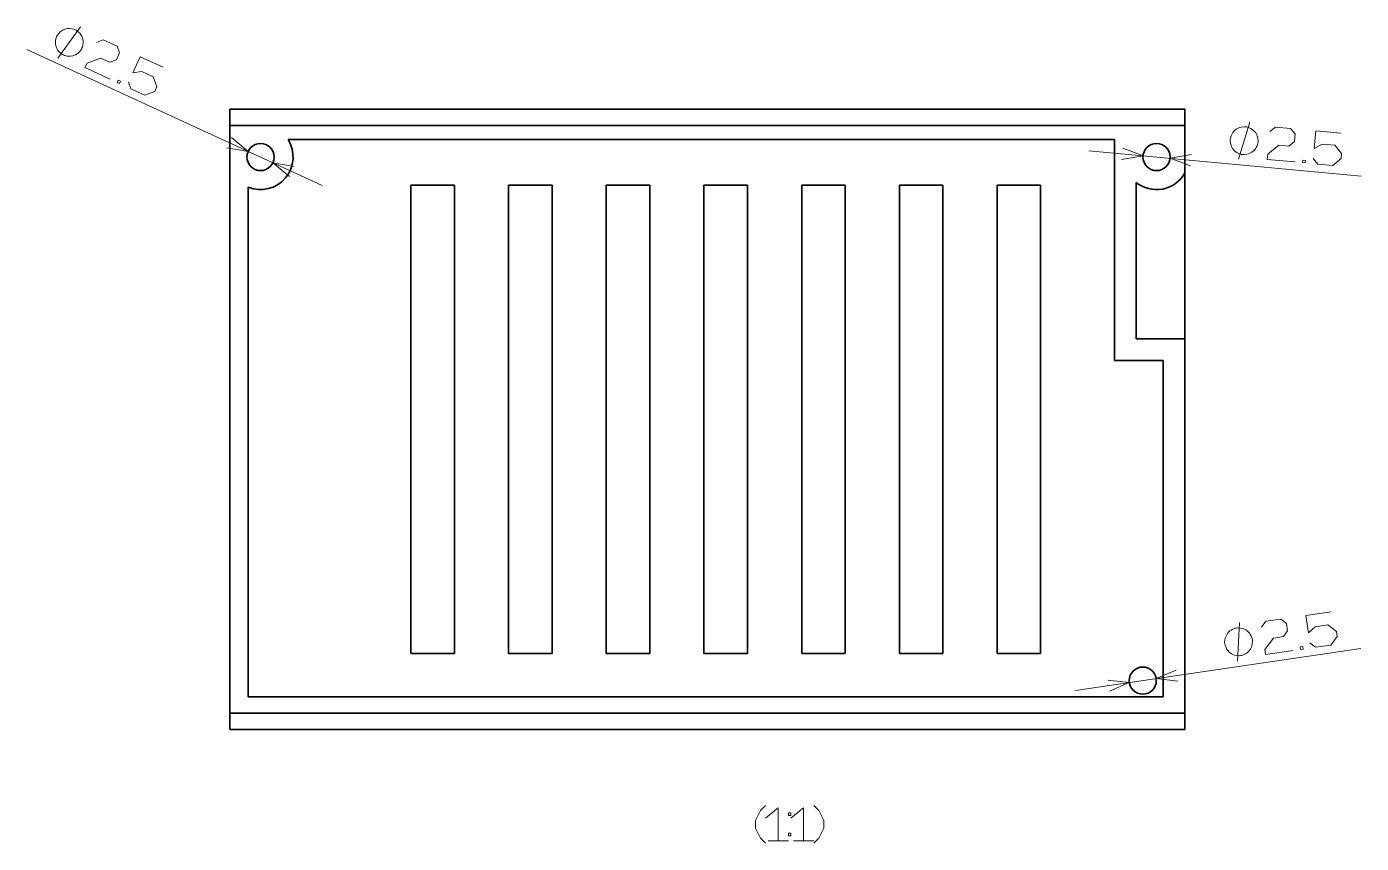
# Model space of a CAD drawing. Extents: x 86 to 209, y 66 to 141.
import ezdxf

# ---------------------------------------------------------------- set-up
doc = ezdxf.new("R2010")
doc.units = 0

msp = doc.modelspace()

# ---------------------------------------------------------------- linework, layer by layer
at = {"color": 7, "lineweight": 13}
for p, q in [((85.787125, 139.075623), (113.012428, 126.566925)), ((183.660034, 129.754944), (208.749603, 127.421921)), ((182.429367, 80.009109), (208.704498, 83.863617))]:
    msp.add_line(p, q, dxfattribs=at)
at = {"color": 7, "lineweight": 35}
for p, q in [((192.5, 133.582306), (104.5, 133.582306)), ((104.5, 77.917694), (104.5, 132.082306)), ((192.5, 132.082306), (104.5, 132.082306)), ((186, 130.782318), (109.867073, 130.782318)), ((186, 110.417694), (186, 130.782318)), ((106.189232, 79.417694), (106.189232, 126.402924)), ((121.189232, 126.582314), (121.189232, 83.417694)), ((125.189232, 83.417694), (125.189232, 126.582314)), ((130.18924, 126.582314), (130.18924, 83.417694)), ((134.18924, 83.417694), (134.18924, 126.582314)), ((139.18924, 126.582314), (139.18924, 83.417694)), ((143.18924, 83.417694), (143.18924, 126.582314)), ((148.18924, 126.582314), (148.18924, 83.417694)), ((152.18924, 83.417694), (152.18924, 126.582314)), ((157.18924, 126.582314), (157.18924, 83.417694)), ((161.18924, 83.417694), (161.18924, 126.582314)), ((166.18924, 126.582314), (166.18924, 83.417694)), ((170.18924, 83.417694), (170.18924, 126.582314)), ((175.18924, 126.582314), (175.18924, 83.417694)), ((179.18924, 83.417694), (179.18924, 126.582314)), ((192.5, 77.917694), (192.5, 112.417694)), ((190.5, 110.417694), (190.5, 79.417694)), ((186.11319, 79.417694), (106.189232, 79.417694)), ((104.5, 77.917694), (192.5, 77.917694)), ((104.5, 76.417694), (192.5, 76.417694))]:
    msp.add_line(p, q, dxfattribs=at)
at = {"color": 7, "lineweight": 35, "ltscale": 0.0375}
for p, q in [((104.5, 133.582306), (104.5, 132.082306)), ((192.5, 133.582306), (192.5, 132.082306)), ((104.5, 77.917694), (104.5, 76.417694)), ((192.5, 77.917694), (192.5, 76.417694))]:
    msp.add_line(p, q, dxfattribs=at)
at = {"color": 7, "lineweight": 35, "ltscale": 0.035975}
msp.add_line((192.5, 132.082306), (192.5, 130.643326), dxfattribs=at)
at = {"color": 7, "lineweight": 35, "ltscale": 0.073353}
msp.add_line((192.5, 127.709198), (192.5, 130.643326), dxfattribs=at)
at = {"color": 7, "lineweight": 35, "ltscale": 0.360582}
msp.add_line((188, 126.840958), (188, 112.417694), dxfattribs=at)
at = {"color": 7, "lineweight": 35, "ltscale": 0.382288}
msp.add_line((192.5, 127.709198), (192.5, 112.417694), dxfattribs=at)
at = {"color": 7, "lineweight": 35, "ltscale": 0.1}
for p, q in [((125.189232, 126.582314), (121.189232, 126.582314)), ((134.18924, 126.582314), (130.18924, 126.582314)), ((143.18924, 126.582314), (139.18924, 126.582314)), ((152.18924, 126.582314), (148.18924, 126.582314)), ((161.18924, 126.582314), (157.18924, 126.582314)), ((170.18924, 126.582314), (166.18924, 126.582314)), ((179.18924, 126.582314), (175.18924, 126.582314)), ((121.189232, 83.417694), (125.189232, 83.417694)), ((130.18924, 83.417694), (134.18924, 83.417694)), ((139.18924, 83.417694), (143.18924, 83.417694)), ((148.18924, 83.417694), (152.18924, 83.417694)), ((157.18924, 83.417694), (161.18924, 83.417694)), ((166.18924, 83.417694), (170.18924, 83.417694)), ((175.18924, 83.417694), (179.18924, 83.417694))]:
    msp.add_line(p, q, dxfattribs=at)
at = {"color": 7, "lineweight": 35, "ltscale": 0.1125}
for p, q in [((192.5, 112.417694), (188, 112.417694)), ((186, 110.417694), (190.5, 110.417694))]:
    msp.add_line(p, q, dxfattribs=at)
at = {"color": 7, "lineweight": 35, "ltscale": 0.10967}
msp.add_line((186.11319, 79.417694), (190.5, 79.417694), dxfattribs=at)
at = {"color": 7, "lineweight": 13}
for points in [[(90.876114, 139.213608), (90.924828, 139.319611), (90.969238, 139.556), (90.989288, 139.739365), (90.984993, 139.869736), (90.952042, 140.077454), (90.866089, 140.30954), (90.755768, 140.488617), (90.674118, 140.590332), (90.539452, 140.7164), (90.351776, 140.866821), (90.245766, 140.915527), (90.139755, 140.964233), (89.903374, 141.008636), (89.720001, 141.028702), (89.58963, 141.024399), (89.381912, 140.991455), (89.149826, 140.905487), (88.970757, 140.795181), (88.869034, 140.713516), (88.742973, 140.578857), (88.592552, 140.39119), (88.543839, 140.285172), (88.495132, 140.179153), (88.450729, 139.94278), (88.430664, 139.759399), (88.434967, 139.629044), (88.467918, 139.42131), (88.553879, 139.18924), (88.664185, 139.010162), (88.74585, 138.908447), (88.880508, 138.782379), (89.068184, 138.631958), (89.174194, 138.583252), (89.280212, 138.534546), (89.516586, 138.490128), (89.699966, 138.470078), (89.830322, 138.47438), (90.038055, 138.507324), (90.270134, 138.593292), (90.449203, 138.703598), (90.550919, 138.785248), (90.676987, 138.919922), (90.827408, 139.10759)], [(94.119949, 136.054138), (94.331978, 135.956711), (94.429398, 136.168747), (94.217369, 136.266159)], [(199.233215, 130.566528), (199.244019, 130.682693), (199.207535, 130.920425), (199.165665, 131.100082), (199.118378, 131.221649), (199.018417, 131.406693), (198.860367, 131.597137), (198.69693, 131.729523), (198.586151, 131.798401), (198.417313, 131.872681), (198.190384, 131.952377), (198.074219, 131.963165), (197.958054, 131.973969), (197.720322, 131.9375), (197.54068, 131.895615), (197.419098, 131.848328), (197.234055, 131.748367), (197.04361, 131.590332), (196.911224, 131.42688), (196.842346, 131.316116), (196.768066, 131.147263), (196.688385, 130.920334), (196.677582, 130.804169), (196.666779, 130.688004), (196.703247, 130.450272), (196.745132, 130.27063), (196.792419, 130.149063), (196.892365, 129.964005), (197.050415, 129.77356), (197.213867, 129.64119), (197.324631, 129.572311), (197.493484, 129.498016), (197.720413, 129.418335), (197.836578, 129.407532), (197.952744, 129.396729), (198.190475, 129.433212), (198.370117, 129.475082), (198.491684, 129.522369), (198.676743, 129.62233), (198.867188, 129.78038), (198.999557, 129.943817), (199.068451, 130.054596), (199.142731, 130.223434), (199.222412, 130.450363)], [(203.341125, 128.661331), (203.573456, 128.639725), (203.595062, 128.87207), (203.362732, 128.893661)], [(198.714691, 84.672211), (198.697754, 84.787643), (198.606171, 85.01004), (198.523041, 85.174713), (198.448395, 85.281677), (198.307571, 85.437897), (198.109024, 85.58564), (197.918945, 85.675674), (197.795044, 85.716454), (197.613434, 85.748772), (197.3741, 85.772614), (197.258667, 85.755684), (197.143234, 85.738754), (196.920837, 85.647171), (196.756165, 85.564056), (196.6492, 85.489403), (196.492981, 85.348572), (196.345245, 85.150024), (196.255203, 84.959946), (196.214417, 84.836044), (196.182114, 84.654434), (196.158264, 84.4151), (196.175201, 84.299675), (196.192123, 84.184242), (196.283707, 83.961845), (196.366821, 83.797165), (196.441467, 83.690201), (196.582306, 83.533989), (196.780853, 83.386246), (196.970932, 83.296211), (197.094833, 83.255432), (197.276443, 83.223114), (197.515778, 83.199265), (197.63121, 83.216202), (197.746643, 83.233131), (197.969025, 83.324715), (198.133713, 83.407829), (198.240677, 83.482483), (198.396881, 83.623306), (198.544647, 83.821854), (198.634674, 84.011932), (198.675446, 84.135834), (198.707764, 84.317444), (198.731613, 84.556778)], [(203.156296, 83.790886), (203.387161, 83.824753), (203.353302, 84.055618), (203.122437, 84.021751)], [(155.96666, 68.48436), (156.199997, 68.48436), (156.199997, 68.717697), (155.96666, 68.717697)], [(155.96666, 66.617691), (156.199997, 66.617691), (156.199997, 66.851028), (155.96666, 66.851028)]]:
    msp.add_lwpolyline(points, close=True, dxfattribs=at)
for points in [[(88.661331, 138.305328), (90.758636, 141.193451)], [(92.223167, 139.750214), (92.842049, 139.979446), (94.114197, 139.394958), (94.343414, 138.776062), (94.051178, 138.139999), (93.432297, 137.910767), (92.58419, 138.30043), (91.346436, 137.841995), (91.151596, 137.417938), (93.483871, 136.346375)], [(95.162888, 136.088516), (95.392105, 135.469635), (96.664261, 134.885147), (97.592575, 135.228973), (97.787407, 135.65303), (97.443581, 136.581345), (96.383453, 137.06842), (95.552551, 136.936615), (96.234451, 138.420792), (98.354706, 137.44664)], [(197.44487, 128.975281), (198.465912, 132.395432)], [(200.326141, 131.51944), (200.834015, 131.940887), (202.227997, 131.811264), (202.649445, 131.303391), (202.584641, 130.6064), (202.076767, 130.184952), (201.147446, 130.271362), (200.131699, 129.428452), (200.088501, 128.963791), (202.644135, 128.726151)], [(204.31366, 129.039581), (204.735107, 128.531708), (206.129105, 128.402084), (206.8909, 129.034271), (206.934113, 129.498932), (206.301941, 130.260742), (205.140289, 130.368759), (204.400085, 129.968903), (204.5513, 131.595215), (206.874619, 131.379181)], [(104.225784, 130.034302), (106.197334, 129.698135), (104.658005, 130.975037)], [(186.667068, 128.955444), (188.63855, 129.291992), (186.762924, 129.986282)], [(193.099289, 129.397079), (191.127808, 129.060532), (193.003448, 128.366241)], [(110.440582, 128.318222), (108.469032, 128.654388), (110.008354, 127.377487)], [(197.352646, 82.703674), (197.537231, 86.268211)], [(199.551697, 85.856232), (199.945679, 86.385696), (201.330856, 86.588898), (201.860321, 86.194901), (201.961914, 85.502319), (201.567932, 84.972855), (200.64447, 84.837387), (199.856491, 83.778473), (199.924225, 83.31675), (202.463715, 83.689285)], [(204.012024, 84.388077), (204.541473, 83.994087), (205.926651, 84.197289), (206.517639, 84.991478), (206.449905, 85.453201), (205.655716, 86.044189), (204.501404, 85.874855), (203.876556, 85.311531), (203.639481, 86.927567), (205.948105, 87.266235)], [(191.686203, 81.890244), (189.849945, 81.097694), (191.836472, 80.865936)], [(185.540161, 79.942276), (187.376419, 80.734833), (185.389893, 80.966591)], [(153.866669, 65.917694), (153.399994, 66.384361), (152.933334, 67.317696), (152.933334, 68.017693), (153.399994, 68.951027), (153.866669, 69.417694)], [(155.03334, 66.151024), (155.03334, 69.184364), (153.866669, 68.25103)], [(157.366669, 66.151024), (157.366669, 69.184364), (156.199997, 68.25103)], [(158.300003, 65.917694), (158.766663, 66.384361), (159.233337, 67.317696), (159.233337, 68.017693), (158.766663, 68.951027), (158.300003, 69.417694)], [(154.100006, 66.151024), (155.96666, 66.151024)], [(156.433334, 66.151024), (158.300003, 66.151024)]]:
    msp.add_lwpolyline(points, dxfattribs=at)
at = {"color": 7, "lineweight": 35}
for centre in [(107.333183, 129.17627), (189.883179, 129.17627), (188.61319, 80.91626)]:
    msp.add_circle(centre, 1.25, dxfattribs=at)
for centre, start, end in [((107.333183, 129.17627), 247.584737, 32.367679), ((189.883179, 129.17627), 231.117349, 330.723808)]:
    msp.add_arc(centre, 3, start, end, dxfattribs=at)

doc.saveas('drawing.dxf')
